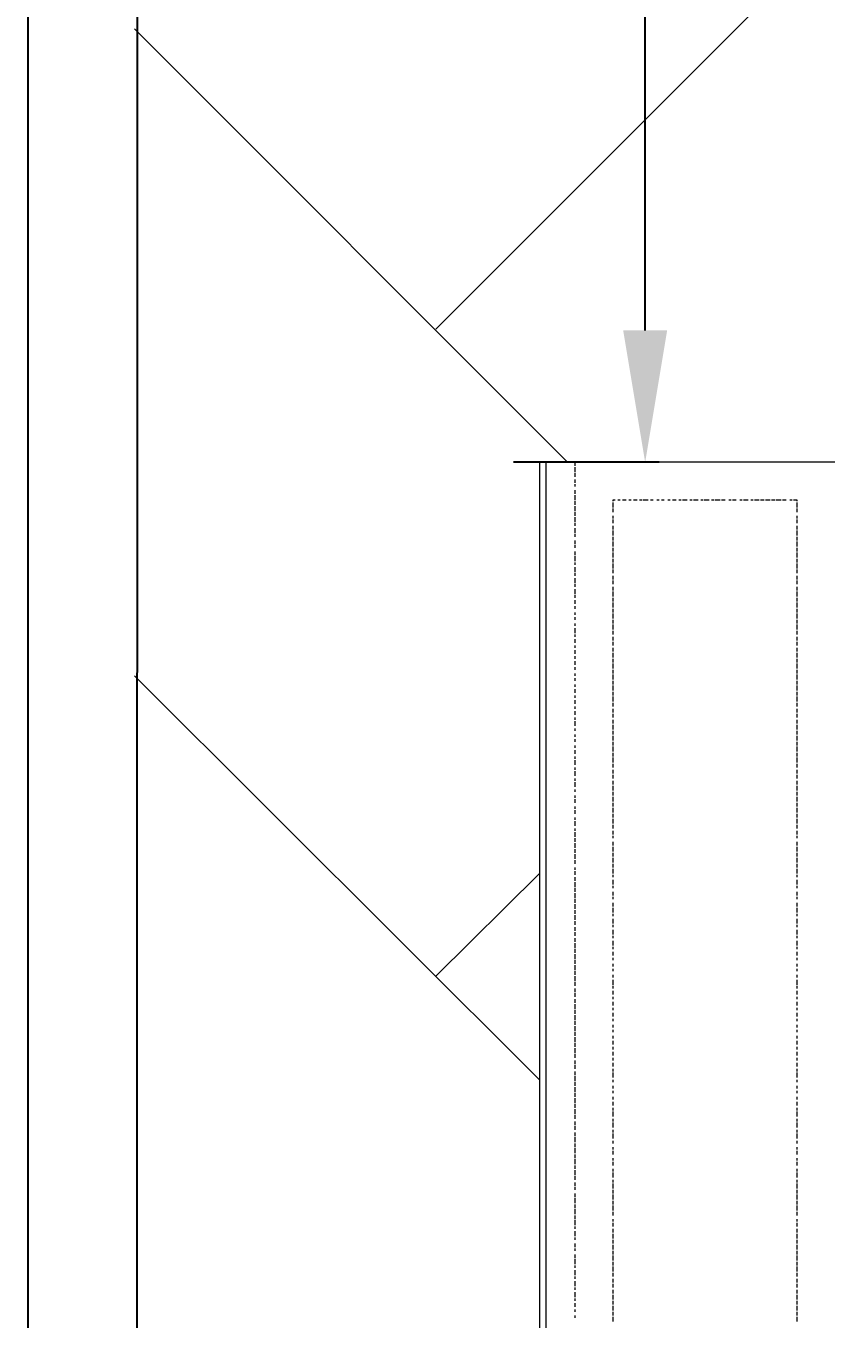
# Model space of a CAD drawing. Header units: millimetres. Extents: x 2928 to 3112, y 1220 to 1280.
# Drawn here: x 2937.078 to 2938.171, y 1255.924 to 1257.69 of the extents above; entities that cross this region are included whole.
import ezdxf

# ---------------------------------------------------------------- set-up
doc = ezdxf.new("R2010")
doc.units = ezdxf.units.MM
doc.styles.get("Standard").update_dxf_attribs({"font": 'arial.ttf'})
doc.dimstyles.get("Standard").update_dxf_attribs({"dimtxt": 0.18, "dimasz": 0.18, "dimexe": 0.18, "dimexo": 0.0625, "dimgap": 0.09, "dimtad": 0, "dimtih": 1, "dimtoh": 1, "dimdec": 4, "dimzin": 0, "dimdsep": 46, "dimtxsty": 'Standard', "dimcen": 0.09, "dimadec": 0, "dimazin": 0, "dimtfac": 1, "dimtdec": 4, "dimtofl": 0, "dimtmove": 0, "dimatfit": 3, "dimfxl": 0, "dimtolj": 1, "dimtzin": 0, "dimarcsym": 0})

# ---------------------------------------------------------------- blocks, each defined once
blk = doc.blocks.new('_CLOSEDFILLED')
at = {"color": 0, "lineweight": -2, "true_color": 0x000000}
blk.add_line((-1, 0), (-2, 0), dxfattribs=at)
blk.add_solid([(-1, 0.1667), (0, 0), (-1, 0.1667), (-1, -0.1667)], dxfattribs=at)
blk = doc.blocks.new('*D10')
at = {"color": 0, "lineweight": -2, "transparency": 16777216}
for p, q in [((2937.9429, 1259.6139), (2937.7438, 1259.6139)), ((2937.9238, 1259.4339), (2937.9238, 1258.5358)), ((2937.9238, 1257.2738), (2937.9238, 1258.1719)), ((2937.9429, 1257.0938), (2937.7438, 1257.0938))]:
    blk.add_line(p, q, dxfattribs=at)
at = {"layer": 'Defpoints', "color": 0, "transparency": 16777216}
for p in [(2937.9238, 1259.6139), (2938.0054, 1259.6139), (2938.0054, 1257.0938)]:
    blk.add_point(p, dxfattribs=at)
at = {"color": 0, "lineweight": -2, "transparency": 16777216, "xscale": 0.18, "yscale": 0.18, "zscale": 0.18}
for p, rotation in [((2937.9238, 1259.6139), 90), ((2937.9238, 1257.0938), 270)]:
    blk.add_blockref('_CLOSEDFILLED', p, dxfattribs=dict(at, rotation=rotation))
at = {"color": 0, "transparency": 16777216, "insert": (2937.9238, 1258.3539), "char_height": 0.18, "attachment_point": 5}
blk.add_mtext('3.50', dxfattribs=at)

msp = doc.modelspace()

# ---------------------------------------------------------------- linework, layer by layer
at = {"color": 7, "linetype": 'Continuous', "lineweight": -2, "true_color": 0x000007}
for points in [[(2937.08126, 1265.3073), (2937.07792, 1267.474), (2938.98795, 1267.474), (2985.45528, 1267.474), (2985.45528, 1236.87356), (2938.98795, 1236.87356), (2937.08126, 1236.87356), (2937.08126, 1238.60692)], [(2937.23126, 1265.3073), (2937.23126, 1267.32399), (2938.98795, 1267.32399), (2985.30528, 1267.32399), (2985.30528, 1237.02356), (2938.98795, 1237.02356), (2937.22793, 1237.02356), (2937.22793, 1238.60692)]]:
    msp.add_lwpolyline(points, close=True, dxfattribs=at)
at = {"color": 9, "linetype": 'Continuous', "lineweight": 13, "true_color": 0xbababa}
for points in [[(2937.63793, 1257.27552), (2938.96295, 1258.60054), (2938.96295, 1258.60054)], [(2937.81793, 1257.09385), (2937.22626, 1257.68552), (2937.22626, 1257.68552)], [(2937.7796, 1256.2505), (2937.22626, 1256.80218), (2937.22626, 1256.80218)], [(2937.63793, 1256.39217), (2937.7796, 1256.53217), (2937.7796, 1256.53217)]]:
    msp.add_lwpolyline(points, dxfattribs=at)
at = {"color": 7, "linetype": 'Continuous', "lineweight": 20, "true_color": 0x000007}
msp.add_lwpolyline([(2937.7796, 1257.09385), (2937.7796, 1255.07715), (2938.23127, 1255.07715), (2938.23127, 1257.09385)], close=True, dxfattribs=at)
at = {"color": 253, "linetype": 'Continuous', "lineweight": 5, "true_color": 0x9a9a9a}
msp.add_lwpolyline([(2937.78793, 1257.09385), (2937.78793, 1255.07715), (2937.78793, 1255.07715)], dxfattribs=at)
at = {"color": 252, "linetype": 'Continuous', "lineweight": 13, "true_color": 0x989898}
for points in [[(2937.82793, 1257.09385), (2937.82793, 1257.08885), (2937.82793, 1257.08885)], [(2937.82793, 1257.08718), (2937.82793, 1257.08051), (2937.82793, 1257.08051)], [(2937.82793, 1257.07885), (2937.82793, 1257.07385), (2937.82793, 1257.07385)], [(2937.82793, 1257.07051), (2937.82793, 1257.06551), (2937.82793, 1257.06551)], [(2937.82793, 1257.06385), (2937.82793, 1257.06051), (2937.82793, 1257.06051)], [(2937.82793, 1257.05551), (2937.82793, 1257.05051), (2937.82793, 1257.05051)], [(2937.82793, 1257.04885), (2937.82793, 1257.04218), (2937.82793, 1257.04218)], [(2937.82793, 1257.04051), (2937.82793, 1257.03551), (2937.82793, 1257.03551)], [(2937.82793, 1257.03385), (2937.82793, 1257.02718), (2937.82793, 1257.02718)], [(2937.88293, 1257.04218), (2937.8796, 1257.04218), (2937.8796, 1257.04051)], [(2937.8796, 1257.03885), (2937.8796, 1257.03218), (2937.8796, 1257.03218)], [(2937.8796, 1257.03051), (2937.8796, 1257.02551), (2937.8796, 1257.02551)], [(2937.8896, 1257.04218), (2937.88627, 1257.04218), (2937.88627, 1257.04218)], [(2937.89794, 1257.04218), (2937.89294, 1257.04218), (2937.89294, 1257.04218)], [(2937.9046, 1257.04218), (2937.90127, 1257.04218), (2937.90127, 1257.04218)], [(2937.91294, 1257.04218), (2937.90794, 1257.04218), (2937.90794, 1257.04218)], [(2937.9196, 1257.04218), (2937.91627, 1257.04218), (2937.91627, 1257.04218)], [(2937.92794, 1257.04218), (2937.92127, 1257.04218), (2937.92127, 1257.04218)], [(2937.9346, 1257.04218), (2937.93127, 1257.04218), (2937.93127, 1257.04218)], [(2937.94294, 1257.04218), (2937.9396, 1257.04218), (2937.9396, 1257.04218)], [(2937.9496, 1257.04218), (2937.94627, 1257.04218), (2937.94627, 1257.04218)], [(2937.95794, 1257.04218), (2937.9546, 1257.04218), (2937.9546, 1257.04218)], [(2937.96627, 1257.04218), (2937.96127, 1257.04218), (2937.96127, 1257.04218)], [(2937.97294, 1257.04218), (2937.9696, 1257.04218), (2937.9696, 1257.04218)], [(2937.98127, 1257.04218), (2937.9746, 1257.04218), (2937.9746, 1257.04218)], [(2937.98794, 1257.04218), (2937.9846, 1257.04218), (2937.9846, 1257.04218)], [(2937.99627, 1257.04218), (2937.9896, 1257.04218), (2937.9896, 1257.04218)], [(2938.00294, 1257.04218), (2937.9996, 1257.04218), (2937.9996, 1257.04218)], [(2938.01127, 1257.04218), (2938.0046, 1257.04218), (2938.0046, 1257.04218)], [(2938.01794, 1257.04218), (2938.0146, 1257.04218), (2938.0146, 1257.04218)], [(2938.02627, 1257.04218), (2938.0196, 1257.04218), (2938.0196, 1257.04218)], [(2938.03294, 1257.04218), (2938.02794, 1257.04218), (2938.02794, 1257.04218)], [(2938.04127, 1257.04218), (2938.03794, 1257.04218), (2938.03794, 1257.04218)], [(2938.04794, 1257.04218), (2938.04294, 1257.04218), (2938.04294, 1257.04218)], [(2938.05627, 1257.04218), (2938.05294, 1257.04218), (2938.05294, 1257.04218)], [(2938.0646, 1257.04218), (2938.05794, 1257.04218), (2938.05794, 1257.04218)], [(2938.07127, 1257.04218), (2938.06794, 1257.04218), (2938.06794, 1257.04218)], [(2938.0796, 1257.04218), (2938.07294, 1257.04218), (2938.07294, 1257.04218)], [(2938.08627, 1257.04218), (2938.08127, 1257.04218), (2938.08127, 1257.04218)], [(2938.0946, 1257.04218), (2938.08794, 1257.04218), (2938.08794, 1257.04218)], [(2938.10127, 1257.04218), (2938.09627, 1257.04218), (2938.09627, 1257.04218)], [(2938.1096, 1257.04218), (2938.10294, 1257.04218), (2938.10294, 1257.04218)], [(2938.11627, 1257.04218), (2938.11127, 1257.04218), (2938.11127, 1257.04218)], [(2938.1246, 1257.04218), (2938.12127, 1257.04218), (2938.12127, 1257.04218)], [(2938.13127, 1257.04051), (2938.13127, 1257.04218), (2938.12627, 1257.04218)], [(2938.13127, 1257.03218), (2938.13127, 1257.03885), (2938.13127, 1257.03885)], [(2938.13127, 1257.02551), (2938.13127, 1257.03051), (2938.13127, 1257.03051)], [(2937.82793, 1257.02551), (2937.82793, 1257.02051), (2937.82793, 1257.02051)], [(2937.82793, 1257.01885), (2937.82793, 1257.01218), (2937.82793, 1257.01218)], [(2937.82793, 1257.01051), (2937.82793, 1257.00718), (2937.82793, 1257.00718)], [(2937.8796, 1257.02051), (2937.8796, 1257.01718), (2937.8796, 1257.01718)], [(2937.8796, 1257.01551), (2937.8796, 1257.01051), (2937.8796, 1257.01051)], [(2938.13127, 1257.01718), (2938.13127, 1257.02051), (2938.13127, 1257.02051)], [(2938.13127, 1257.01051), (2938.13127, 1257.01551), (2938.13127, 1257.01551)], [(2937.82793, 1257.00385), (2937.82793, 1256.99718), (2937.82793, 1256.99718)], [(2937.82793, 1256.99551), (2937.82793, 1256.99218), (2937.82793, 1256.99218)], [(2937.8796, 1257.00718), (2937.8796, 1257.00218), (2937.8796, 1257.00218)], [(2937.8796, 1257.00051), (2937.8796, 1256.99385), (2937.8796, 1256.99385)], [(2937.8796, 1256.99218), (2937.8796, 1256.98718), (2937.8796, 1256.98718)], [(2938.13127, 1257.00218), (2938.13127, 1257.00718), (2938.13127, 1257.00718)], [(2938.13127, 1256.99385), (2938.13127, 1257.00051), (2938.13127, 1257.00051)], [(2938.13127, 1256.98718), (2938.13127, 1256.99218), (2938.13127, 1256.99218)], [(2937.82793, 1256.98718), (2937.82793, 1256.98218), (2937.82793, 1256.98218)], [(2937.82793, 1256.98051), (2937.82793, 1256.97718), (2937.82793, 1256.97718)], [(2937.8796, 1256.98551), (2937.8796, 1256.97885), (2937.8796, 1256.97885)], [(2937.8796, 1256.97718), (2937.8796, 1256.97218), (2937.8796, 1256.97218)], [(2938.13127, 1256.97885), (2938.13127, 1256.98551), (2938.13127, 1256.98551)], [(2938.13127, 1256.97218), (2938.13127, 1256.97718), (2938.13127, 1256.97718)], [(2937.82793, 1256.97218), (2937.82793, 1256.96718), (2937.82793, 1256.96718)], [(2937.82793, 1256.96551), (2937.82793, 1256.95885), (2937.82793, 1256.95885)], [(2937.82793, 1256.95718), (2937.82793, 1256.95385), (2937.82793, 1256.95385)], [(2937.8796, 1256.97051), (2937.8796, 1256.96385), (2937.8796, 1256.96385)], [(2937.8796, 1256.96218), (2937.8796, 1256.95718), (2937.8796, 1256.95718)], [(2938.13127, 1256.96385), (2938.13127, 1256.97051), (2938.13127, 1256.97051)], [(2938.13127, 1256.95718), (2938.13127, 1256.96218), (2938.13127, 1256.96218)], [(2937.82793, 1256.95051), (2937.82793, 1256.94385), (2937.82793, 1256.94385)], [(2937.82793, 1256.94218), (2937.82793, 1256.93885), (2937.82793, 1256.93885)], [(2937.8796, 1256.95551), (2937.8796, 1256.94885), (2937.8796, 1256.94885)], [(2937.8796, 1256.94718), (2937.8796, 1256.94218), (2937.8796, 1256.94218)], [(2937.8796, 1256.93885), (2937.8796, 1256.93385), (2937.8796, 1256.93385)], [(2938.13127, 1256.94885), (2938.13127, 1256.95551), (2938.13127, 1256.95551)], [(2938.13127, 1256.94218), (2938.13127, 1256.94718), (2938.13127, 1256.94718)], [(2938.13127, 1256.93385), (2938.13127, 1256.93885), (2938.13127, 1256.93885)], [(2937.82793, 1256.93551), (2937.82793, 1256.92884), (2937.82793, 1256.92884)], [(2937.82793, 1256.92718), (2937.82793, 1256.92384), (2937.82793, 1256.92384)], [(2937.82793, 1256.92051), (2937.82793, 1256.91384), (2937.82793, 1256.91384)], [(2937.8796, 1256.93218), (2937.8796, 1256.92718), (2937.8796, 1256.92718)], [(2937.8796, 1256.92384), (2937.8796, 1256.91884), (2937.8796, 1256.91884)], [(2938.13127, 1256.92718), (2938.13127, 1256.93218), (2938.13127, 1256.93218)], [(2938.13127, 1256.91884), (2938.13127, 1256.92384), (2938.13127, 1256.92384)], [(2937.82793, 1256.91218), (2937.82793, 1256.90884), (2937.82793, 1256.90884)], [(2937.82793, 1256.90551), (2937.82793, 1256.90051), (2937.82793, 1256.90051)], [(2937.8796, 1256.91718), (2937.8796, 1256.91051), (2937.8796, 1256.91051)], [(2937.8796, 1256.90884), (2937.8796, 1256.90384), (2937.8796, 1256.90384)], [(2938.13127, 1256.91051), (2938.13127, 1256.91718), (2938.13127, 1256.91718)], [(2938.13127, 1256.90384), (2938.13127, 1256.90884), (2938.13127, 1256.90884)], [(2937.82793, 1256.89718), (2937.82793, 1256.89384), (2937.82793, 1256.89384)], [(2937.82793, 1256.88884), (2937.82793, 1256.88551), (2937.82793, 1256.88551)], [(2937.8796, 1256.90218), (2937.8796, 1256.89551), (2937.8796, 1256.89551)], [(2937.8796, 1256.89384), (2937.8796, 1256.88884), (2937.8796, 1256.88884)], [(2937.8796, 1256.88718), (2937.8796, 1256.88051), (2937.8796, 1256.88051)], [(2938.13127, 1256.89551), (2938.13127, 1256.90218), (2938.13127, 1256.90218)], [(2938.13127, 1256.88884), (2938.13127, 1256.89384), (2938.13127, 1256.89384)], [(2938.13127, 1256.88051), (2938.13127, 1256.88718), (2938.13127, 1256.88718)], [(2937.82793, 1256.88218), (2937.82793, 1256.87884), (2937.82793, 1256.87884)], [(2937.82793, 1256.87384), (2937.82793, 1256.87051), (2937.82793, 1256.87051)], [(2937.8796, 1256.87884), (2937.8796, 1256.87384), (2937.8796, 1256.87384)], [(2937.8796, 1256.87218), (2937.8796, 1256.86551), (2937.8796, 1256.86551)], [(2938.13127, 1256.87384), (2938.13127, 1256.87884), (2938.13127, 1256.87884)], [(2938.13127, 1256.86551), (2938.13127, 1256.87218), (2938.13127, 1256.87218)], [(2937.82793, 1256.86718), (2937.82793, 1256.86051), (2937.82793, 1256.86051)], [(2937.82793, 1256.85884), (2937.82793, 1256.85551), (2937.82793, 1256.85551)], [(2937.82793, 1256.85218), (2937.82793, 1256.84718), (2937.82793, 1256.84718)], [(2937.8796, 1256.86384), (2937.8796, 1256.85884), (2937.8796, 1256.85884)], [(2937.8796, 1256.85551), (2937.8796, 1256.85051), (2937.8796, 1256.85051)], [(2938.13127, 1256.85884), (2938.13127, 1256.86384), (2938.13127, 1256.86384)], [(2938.13127, 1256.85051), (2938.13127, 1256.85551), (2938.13127, 1256.85551)], [(2937.82793, 1256.84384), (2937.82793, 1256.84051), (2937.82793, 1256.84051)], [(2937.82793, 1256.83718), (2937.82793, 1256.83218), (2937.82793, 1256.83218)], [(2937.8796, 1256.84884), (2937.8796, 1256.84384), (2937.8796, 1256.84384)], [(2937.8796, 1256.84051), (2937.8796, 1256.83551), (2937.8796, 1256.83551)], [(2937.8796, 1256.83384), (2937.8796, 1256.82718), (2937.8796, 1256.82718)], [(2938.13127, 1256.84384), (2938.13127, 1256.84884), (2938.13127, 1256.84884)], [(2938.13127, 1256.83551), (2938.13127, 1256.84051), (2938.13127, 1256.84051)], [(2938.13127, 1256.82718), (2938.13127, 1256.83384), (2938.13127, 1256.83384)], [(2937.82793, 1256.82884), (2937.82793, 1256.82551), (2937.82793, 1256.82551)], [(2937.82793, 1256.82218), (2937.82793, 1256.81718), (2937.82793, 1256.81718)], [(2937.8796, 1256.82551), (2937.8796, 1256.82051), (2937.8796, 1256.82051)], [(2937.8796, 1256.81884), (2937.8796, 1256.81218), (2937.8796, 1256.81218)], [(2938.13127, 1256.82051), (2938.13127, 1256.82551), (2938.13127, 1256.82551)], [(2938.13127, 1256.81218), (2938.13127, 1256.81884), (2938.13127, 1256.81884)], [(2937.82793, 1256.81384), (2937.82793, 1256.81051), (2937.82793, 1256.81051)], [(2937.82793, 1256.80551), (2937.82793, 1256.80218), (2937.82793, 1256.80218)], [(2937.82793, 1256.79884), (2937.82793, 1256.79551), (2937.82793, 1256.79551)], [(2937.8796, 1256.81051), (2937.8796, 1256.80551), (2937.8796, 1256.80551)], [(2937.8796, 1256.80384), (2937.8796, 1256.79718), (2937.8796, 1256.79718)], [(2938.13127, 1256.80551), (2938.13127, 1256.81051), (2938.13127, 1256.81051)], [(2938.13127, 1256.79718), (2938.13127, 1256.80384), (2938.13127, 1256.80384)], [(2937.82793, 1256.79051), (2937.82793, 1256.78718), (2937.82793, 1256.78718)], [(2937.82793, 1256.78384), (2937.82793, 1256.77884), (2937.82793, 1256.77884)], [(2937.8796, 1256.79551), (2937.8796, 1256.79051), (2937.8796, 1256.79051)], [(2937.8796, 1256.78884), (2937.8796, 1256.78218), (2937.8796, 1256.78218)], [(2937.8796, 1256.78051), (2937.8796, 1256.77551), (2937.8796, 1256.77551)], [(2938.13127, 1256.79051), (2938.13127, 1256.79551), (2938.13127, 1256.79551)], [(2938.13127, 1256.78218), (2938.13127, 1256.78884), (2938.13127, 1256.78884)], [(2938.13127, 1256.77551), (2938.13127, 1256.78051), (2938.13127, 1256.78051)], [(2937.82793, 1256.77551), (2937.82793, 1256.77218), (2937.82793, 1256.77218)], [(2937.82793, 1256.76884), (2937.82793, 1256.76384), (2937.82793, 1256.76384)], [(2937.8796, 1256.77384), (2937.8796, 1256.76718), (2937.8796, 1256.76718)], [(2937.8796, 1256.76551), (2937.8796, 1256.76051), (2937.8796, 1256.76051)], [(2938.13127, 1256.76718), (2938.13127, 1256.77384), (2938.13127, 1256.77384)], [(2938.13127, 1256.76051), (2938.13127, 1256.76551), (2938.13127, 1256.76551)], [(2937.82793, 1256.76051), (2937.82793, 1256.75718), (2937.82793, 1256.75718)], [(2937.82793, 1256.75384), (2937.82793, 1256.74884), (2937.82793, 1256.74884)], [(2937.82793, 1256.74551), (2937.82793, 1256.74218), (2937.82793, 1256.74218)], [(2937.8796, 1256.75718), (2937.8796, 1256.75218), (2937.8796, 1256.75218)], [(2937.8796, 1256.75051), (2937.8796, 1256.74551), (2937.8796, 1256.74551)], [(2938.13127, 1256.75218), (2938.13127, 1256.75718), (2938.13127, 1256.75718)], [(2938.13127, 1256.74551), (2938.13127, 1256.75051), (2938.13127, 1256.75051)], [(2937.82793, 1256.74051), (2937.82793, 1256.73384), (2937.82793, 1256.73384)], [(2937.82793, 1256.73051), (2937.82793, 1256.72718), (2937.82793, 1256.72718)], [(2937.8796, 1256.74218), (2937.8796, 1256.73718), (2937.8796, 1256.73718)], [(2937.8796, 1256.73551), (2937.8796, 1256.72884), (2937.8796, 1256.72884)], [(2937.8796, 1256.72718), (2937.8796, 1256.72218), (2937.8796, 1256.72218)], [(2938.13127, 1256.73718), (2938.13127, 1256.74218), (2938.13127, 1256.74218)], [(2938.13127, 1256.72884), (2938.13127, 1256.73551), (2938.13127, 1256.73551)], [(2938.13127, 1256.72218), (2938.13127, 1256.72718), (2938.13127, 1256.72718)], [(2937.82793, 1256.72218), (2937.82793, 1256.71884), (2937.82793, 1256.71884)], [(2937.82793, 1256.71551), (2937.82793, 1256.71218), (2937.82793, 1256.71218)], [(2937.8796, 1256.72051), (2937.8796, 1256.71384), (2937.8796, 1256.71384)], [(2937.8796, 1256.71218), (2937.8796, 1256.70718), (2937.8796, 1256.70718)], [(2938.13127, 1256.71384), (2938.13127, 1256.72051), (2938.13127, 1256.72051)], [(2938.13127, 1256.70718), (2938.13127, 1256.71218), (2938.13127, 1256.71218)], [(2937.82793, 1256.70718), (2937.82793, 1256.70384), (2937.82793, 1256.70384)], [(2937.82793, 1256.70051), (2937.82793, 1256.69551), (2937.82793, 1256.69551)], [(2937.82793, 1256.69217), (2937.82793, 1256.68884), (2937.82793, 1256.68884)], [(2937.8796, 1256.70551), (2937.8796, 1256.69884), (2937.8796, 1256.69884)], [(2937.8796, 1256.69718), (2937.8796, 1256.69217), (2937.8796, 1256.69217)], [(2938.13127, 1256.69884), (2938.13127, 1256.70551), (2938.13127, 1256.70551)], [(2938.13127, 1256.69217), (2938.13127, 1256.69718), (2938.13127, 1256.69718)], [(2937.82793, 1256.68717), (2937.82793, 1256.68051), (2937.82793, 1256.68051)], [(2937.82793, 1256.67717), (2937.82793, 1256.67384), (2937.82793, 1256.67384)], [(2937.8796, 1256.69051), (2937.8796, 1256.68384), (2937.8796, 1256.68384)], [(2937.8796, 1256.68217), (2937.8796, 1256.67717), (2937.8796, 1256.67717)], [(2937.8796, 1256.67384), (2937.8796, 1256.66884), (2937.8796, 1256.66884)], [(2938.13127, 1256.68384), (2938.13127, 1256.69051), (2938.13127, 1256.69051)], [(2938.13127, 1256.67717), (2938.13127, 1256.68217), (2938.13127, 1256.68217)], [(2938.13127, 1256.66884), (2938.13127, 1256.67384), (2938.13127, 1256.67384)], [(2937.82793, 1256.67217), (2937.82793, 1256.66551), (2937.82793, 1256.66551)], [(2937.82793, 1256.66217), (2937.82793, 1256.65884), (2937.82793, 1256.65884)], [(2937.82793, 1256.65717), (2937.82793, 1256.65051), (2937.82793, 1256.65051)], [(2937.8796, 1256.66717), (2937.8796, 1256.66217), (2937.8796, 1256.66217)], [(2937.8796, 1256.65884), (2937.8796, 1256.65384), (2937.8796, 1256.65384)], [(2938.13127, 1256.66217), (2938.13127, 1256.66717), (2938.13127, 1256.66717)], [(2938.13127, 1256.65384), (2938.13127, 1256.65884), (2938.13127, 1256.65884)], [(2937.82793, 1256.64717), (2937.82793, 1256.64384), (2937.82793, 1256.64384)], [(2937.82793, 1256.63884), (2937.82793, 1256.63551), (2937.82793, 1256.63551)], [(2937.8796, 1256.65217), (2937.8796, 1256.64551), (2937.8796, 1256.64551)], [(2937.8796, 1256.64384), (2937.8796, 1256.63884), (2937.8796, 1256.63884)], [(2938.13127, 1256.64551), (2938.13127, 1256.65217), (2938.13127, 1256.65217)], [(2938.13127, 1256.63884), (2938.13127, 1256.64384), (2938.13127, 1256.64384)], [(2937.82793, 1256.63384), (2937.82793, 1256.62884), (2937.82793, 1256.62884)], [(2937.82793, 1256.62384), (2937.82793, 1256.62051), (2937.82793, 1256.62051)], [(2937.8796, 1256.63717), (2937.8796, 1256.63051), (2937.8796, 1256.63051)], [(2937.8796, 1256.62884), (2937.8796, 1256.62384), (2937.8796, 1256.62384)], [(2937.8796, 1256.62217), (2937.8796, 1256.61551), (2937.8796, 1256.61551)], [(2938.13127, 1256.63051), (2938.13127, 1256.63717), (2938.13127, 1256.63717)], [(2938.13127, 1256.62384), (2938.13127, 1256.62884), (2938.13127, 1256.62884)], [(2938.13127, 1256.61551), (2938.13127, 1256.62217), (2938.13127, 1256.62217)], [(2937.82793, 1256.61884), (2937.82793, 1256.61384), (2937.82793, 1256.61384)], [(2937.82793, 1256.60884), (2937.82793, 1256.60551), (2937.82793, 1256.60551)], [(2937.82793, 1256.60384), (2937.82793, 1256.59717), (2937.82793, 1256.59717)], [(2937.8796, 1256.61384), (2937.8796, 1256.60884), (2937.8796, 1256.60884)], [(2937.8796, 1256.60717), (2937.8796, 1256.60051), (2937.8796, 1256.60051)], [(2938.13127, 1256.60884), (2938.13127, 1256.61384), (2938.13127, 1256.61384)], [(2938.13127, 1256.60051), (2938.13127, 1256.60717), (2938.13127, 1256.60717)], [(2937.82793, 1256.59384), (2937.82793, 1256.59051), (2937.82793, 1256.59051)], [(2937.82793, 1256.58884), (2937.82793, 1256.58217), (2937.82793, 1256.58217)], [(2937.8796, 1256.59884), (2937.8796, 1256.59384), (2937.8796, 1256.59384)], [(2937.8796, 1256.59051), (2937.8796, 1256.58551), (2937.8796, 1256.58551)], [(2938.13127, 1256.59384), (2938.13127, 1256.59884), (2938.13127, 1256.59884)], [(2938.13127, 1256.58551), (2938.13127, 1256.59051), (2938.13127, 1256.59051)], [(2937.82793, 1256.58051), (2937.82793, 1256.57551), (2937.82793, 1256.57551)], [(2937.82793, 1256.57384), (2937.82793, 1256.56717), (2937.82793, 1256.56717)], [(2937.8796, 1256.58384), (2937.8796, 1256.58051), (2937.8796, 1256.58051)], [(2937.8796, 1256.57551), (2937.8796, 1256.57051), (2937.8796, 1256.57051)], [(2937.8796, 1256.56884), (2937.8796, 1256.56217), (2937.8796, 1256.56217)], [(2938.13127, 1256.58051), (2938.13127, 1256.58384), (2938.13127, 1256.58384)], [(2938.13127, 1256.57051), (2938.13127, 1256.57551), (2938.13127, 1256.57551)], [(2938.13127, 1256.56217), (2938.13127, 1256.56884), (2938.13127, 1256.56884)], [(2937.82793, 1256.56551), (2937.82793, 1256.56051), (2937.82793, 1256.56051)], [(2937.82793, 1256.55884), (2937.82793, 1256.55217), (2937.82793, 1256.55217)], [(2937.82793, 1256.55051), (2937.82793, 1256.54551), (2937.82793, 1256.54551)], [(2937.8796, 1256.56051), (2937.8796, 1256.55551), (2937.8796, 1256.55551)], [(2937.8796, 1256.55384), (2937.8796, 1256.54717), (2937.8796, 1256.54717)], [(2938.13127, 1256.55551), (2938.13127, 1256.56051), (2938.13127, 1256.56051)], [(2938.13127, 1256.54717), (2938.13127, 1256.55384), (2938.13127, 1256.55384)], [(2937.82793, 1256.54051), (2937.82793, 1256.53717), (2937.82793, 1256.53717)], [(2937.82793, 1256.53551), (2937.82793, 1256.53051), (2937.82793, 1256.53051)], [(2937.8796, 1256.54551), (2937.8796, 1256.54051), (2937.8796, 1256.54051)], [(2937.8796, 1256.53884), (2937.8796, 1256.53217), (2937.8796, 1256.53217)], [(2938.13127, 1256.54051), (2938.13127, 1256.54551), (2938.13127, 1256.54551)], [(2938.13127, 1256.53217), (2938.13127, 1256.53884), (2938.13127, 1256.53884)], [(2937.82793, 1256.52717), (2937.82793, 1256.52217), (2937.82793, 1256.52217)], [(2937.82793, 1256.52051), (2937.82793, 1256.51384), (2937.82793, 1256.51384)], [(2937.8796, 1256.53051), (2937.8796, 1256.52717), (2937.8796, 1256.52717)], [(2937.8796, 1256.52384), (2937.8796, 1256.51717), (2937.8796, 1256.51717)], [(2937.8796, 1256.51551), (2937.8796, 1256.51217), (2937.8796, 1256.51217)], [(2938.13127, 1256.52717), (2938.13127, 1256.53051), (2938.13127, 1256.53051)], [(2938.13127, 1256.51717), (2938.13127, 1256.52384), (2938.13127, 1256.52384)], [(2938.13127, 1256.51217), (2938.13127, 1256.51551), (2938.13127, 1256.51551)], [(2937.82793, 1256.51217), (2937.82793, 1256.50717), (2937.82793, 1256.50717)], [(2937.82793, 1256.50551), (2937.82793, 1256.49884), (2937.82793, 1256.49884)], [(2937.82793, 1256.49717), (2937.82793, 1256.49217), (2937.82793, 1256.49217)], [(2937.8796, 1256.50717), (2937.8796, 1256.50217), (2937.8796, 1256.50217)], [(2937.8796, 1256.50051), (2937.8796, 1256.49717), (2937.8796, 1256.49717)], [(2938.13127, 1256.50217), (2938.13127, 1256.50717), (2938.13127, 1256.50717)], [(2938.13127, 1256.49717), (2938.13127, 1256.50051), (2938.13127, 1256.50051)], [(2937.82793, 1256.49051), (2937.82793, 1256.48384), (2937.82793, 1256.48384)], [(2937.82793, 1256.48217), (2937.82793, 1256.47717), (2937.82793, 1256.47717)], [(2937.8796, 1256.49217), (2937.8796, 1256.48717), (2937.8796, 1256.48717)], [(2937.8796, 1256.48551), (2937.8796, 1256.47884), (2937.8796, 1256.47884)], [(2938.13127, 1256.48717), (2938.13127, 1256.49217), (2938.13127, 1256.49217)], [(2938.13127, 1256.47884), (2938.13127, 1256.48551), (2938.13127, 1256.48551)], [(2937.82793, 1256.47551), (2937.82793, 1256.46884), (2937.82793, 1256.46884)], [(2937.82793, 1256.46717), (2937.82793, 1256.46217), (2937.82793, 1256.46217)], [(2937.8796, 1256.47717), (2937.8796, 1256.47384), (2937.8796, 1256.47384)], [(2937.8796, 1256.47051), (2937.8796, 1256.46384), (2937.8796, 1256.46384)], [(2937.8796, 1256.46217), (2937.8796, 1256.45884), (2937.8796, 1256.45884)], [(2938.13127, 1256.47384), (2938.13127, 1256.47717), (2938.13127, 1256.47717)], [(2938.13127, 1256.46384), (2938.13127, 1256.47051), (2938.13127, 1256.47051)], [(2938.13127, 1256.45884), (2938.13127, 1256.46217), (2938.13127, 1256.46217)], [(2937.82793, 1256.45884), (2937.82793, 1256.45384), (2937.82793, 1256.45384)], [(2937.82793, 1256.45217), (2937.82793, 1256.44717), (2937.82793, 1256.44717)], [(2937.82793, 1256.44384), (2937.82793, 1256.43884), (2937.82793, 1256.43884)], [(2937.8796, 1256.4555), (2937.8796, 1256.44884), (2937.8796, 1256.44884)], [(2937.8796, 1256.44717), (2937.8796, 1256.44384), (2937.8796, 1256.44384)], [(2938.13127, 1256.44884), (2938.13127, 1256.4555), (2938.13127, 1256.4555)], [(2938.13127, 1256.44384), (2938.13127, 1256.44717), (2938.13127, 1256.44717)], [(2937.82793, 1256.43717), (2937.82793, 1256.4305), (2937.82793, 1256.4305)], [(2937.82793, 1256.42884), (2937.82793, 1256.42384), (2937.82793, 1256.42384)], [(2937.8796, 1256.4405), (2937.8796, 1256.43384), (2937.8796, 1256.43384)], [(2937.8796, 1256.43217), (2937.8796, 1256.42884), (2937.8796, 1256.42884)], [(2938.13127, 1256.43384), (2938.13127, 1256.4405), (2938.13127, 1256.4405)], [(2938.13127, 1256.42884), (2938.13127, 1256.43217), (2938.13127, 1256.43217)], [(2937.82793, 1256.42217), (2937.82793, 1256.4155), (2937.82793, 1256.4155)], [(2937.82793, 1256.41384), (2937.82793, 1256.40884), (2937.82793, 1256.40884)], [(2937.8796, 1256.4255), (2937.8796, 1256.4205), (2937.8796, 1256.4205)], [(2937.8796, 1256.41717), (2937.8796, 1256.41384), (2937.8796, 1256.41384)], [(2937.8796, 1256.40884), (2937.8796, 1256.4055), (2937.8796, 1256.4055)], [(2938.13127, 1256.4205), (2938.13127, 1256.4255), (2938.13127, 1256.4255)], [(2938.13127, 1256.41384), (2938.13127, 1256.41717), (2938.13127, 1256.41717)], [(2938.13127, 1256.4055), (2938.13127, 1256.40884), (2938.13127, 1256.40884)], [(2937.82793, 1256.40717), (2937.82793, 1256.4005), (2937.82793, 1256.4005)], [(2937.82793, 1256.39884), (2937.82793, 1256.39384), (2937.82793, 1256.39384)], [(2937.82793, 1256.39217), (2937.82793, 1256.3855), (2937.82793, 1256.3855)], [(2937.8796, 1256.40217), (2937.8796, 1256.39884), (2937.8796, 1256.39884)], [(2937.8796, 1256.39384), (2937.8796, 1256.3905), (2937.8796, 1256.3905)], [(2938.13127, 1256.39884), (2938.13127, 1256.40217), (2938.13127, 1256.40217)], [(2938.13127, 1256.3905), (2938.13127, 1256.39384), (2938.13127, 1256.39384)], [(2937.82793, 1256.38384), (2937.82793, 1256.37884), (2937.82793, 1256.37884)], [(2937.82793, 1256.3755), (2937.82793, 1256.3705), (2937.82793, 1256.3705)], [(2937.8796, 1256.38717), (2937.8796, 1256.3805), (2937.8796, 1256.3805)], [(2937.8796, 1256.37884), (2937.8796, 1256.3755), (2937.8796, 1256.3755)], [(2938.13127, 1256.3805), (2938.13127, 1256.38717), (2938.13127, 1256.38717)], [(2938.13127, 1256.3755), (2938.13127, 1256.37884), (2938.13127, 1256.37884)], [(2937.82793, 1256.36884), (2937.82793, 1256.36384), (2937.82793, 1256.36384)], [(2937.82793, 1256.3605), (2937.82793, 1256.3555), (2937.82793, 1256.3555)], [(2937.8796, 1256.37217), (2937.8796, 1256.36717), (2937.8796, 1256.36717)], [(2937.8796, 1256.36384), (2937.8796, 1256.3605), (2937.8796, 1256.3605)], [(2937.8796, 1256.35717), (2937.8796, 1256.35217), (2937.8796, 1256.35217)], [(2938.13127, 1256.36717), (2938.13127, 1256.37217), (2938.13127, 1256.37217)], [(2938.13127, 1256.3605), (2938.13127, 1256.36384), (2938.13127, 1256.36384)], [(2938.13127, 1256.35217), (2938.13127, 1256.35717), (2938.13127, 1256.35717)], [(2937.82793, 1256.35384), (2937.82793, 1256.34717), (2937.82793, 1256.34717)], [(2937.82793, 1256.3455), (2937.82793, 1256.3405), (2937.82793, 1256.3405)], [(2937.82793, 1256.33884), (2937.82793, 1256.33217), (2937.82793, 1256.33217)], [(2937.8796, 1256.34884), (2937.8796, 1256.3455), (2937.8796, 1256.3455)], [(2937.8796, 1256.34217), (2937.8796, 1256.33717), (2937.8796, 1256.33717)], [(2938.13127, 1256.3455), (2938.13127, 1256.34884), (2938.13127, 1256.34884)], [(2938.13127, 1256.33717), (2938.13127, 1256.34217), (2938.13127, 1256.34217)], [(2937.82793, 1256.3305), (2937.82793, 1256.3255), (2937.82793, 1256.3255)], [(2937.82793, 1256.32384), (2937.82793, 1256.31717), (2937.82793, 1256.31717)], [(2937.8796, 1256.33384), (2937.8796, 1256.3305), (2937.8796, 1256.3305)], [(2937.8796, 1256.3255), (2937.8796, 1256.32217), (2937.8796, 1256.32217)], [(2938.13127, 1256.3305), (2938.13127, 1256.33384), (2938.13127, 1256.33384)], [(2938.13127, 1256.32217), (2938.13127, 1256.3255), (2938.13127, 1256.3255)], [(2937.82793, 1256.3155), (2937.82793, 1256.3105), (2937.82793, 1256.3105)], [(2937.82793, 1256.30884), (2937.82793, 1256.30217), (2937.82793, 1256.30217)], [(2937.8796, 1256.31884), (2937.8796, 1256.3155), (2937.8796, 1256.3155)], [(2937.8796, 1256.3105), (2937.8796, 1256.30717), (2937.8796, 1256.30717)], [(2937.8796, 1256.30384), (2937.8796, 1256.29884), (2937.8796, 1256.29884)], [(2938.13127, 1256.3155), (2938.13127, 1256.31884), (2938.13127, 1256.31884)], [(2938.13127, 1256.30717), (2938.13127, 1256.3105), (2938.13127, 1256.3105)], [(2938.13127, 1256.29884), (2938.13127, 1256.30384), (2938.13127, 1256.30384)], [(2937.82793, 1256.3005), (2937.82793, 1256.2955), (2937.82793, 1256.2955)], [(2937.82793, 1256.29384), (2937.82793, 1256.28717), (2937.82793, 1256.28717)], [(2937.82793, 1256.2855), (2937.82793, 1256.2805), (2937.82793, 1256.2805)], [(2937.8796, 1256.2955), (2937.8796, 1256.29217), (2937.8796, 1256.29217)], [(2937.8796, 1256.28884), (2937.8796, 1256.28384), (2937.8796, 1256.28384)], [(2938.13127, 1256.29217), (2938.13127, 1256.2955), (2938.13127, 1256.2955)], [(2938.13127, 1256.28384), (2938.13127, 1256.28884), (2938.13127, 1256.28884)], [(2937.82793, 1256.27717), (2937.82793, 1256.27217), (2937.82793, 1256.27217)], [(2937.82793, 1256.2705), (2937.82793, 1256.2655), (2937.82793, 1256.2655)], [(2937.8796, 1256.2805), (2937.8796, 1256.27717), (2937.8796, 1256.27717)], [(2937.8796, 1256.27384), (2937.8796, 1256.26884), (2937.8796, 1256.26884)], [(2938.13127, 1256.27717), (2938.13127, 1256.2805), (2938.13127, 1256.2805)], [(2938.13127, 1256.26884), (2938.13127, 1256.27384), (2938.13127, 1256.27384)], [(2937.82793, 1256.26217), (2937.82793, 1256.25717), (2937.82793, 1256.25717)], [(2937.82793, 1256.2555), (2937.82793, 1256.24884), (2937.82793, 1256.24884)], [(2937.8796, 1256.2655), (2937.8796, 1256.26217), (2937.8796, 1256.26217)], [(2937.8796, 1256.2605), (2937.8796, 1256.25384), (2937.8796, 1256.25384)], [(2937.8796, 1256.2505), (2937.8796, 1256.24717), (2937.8796, 1256.24717)], [(2938.13127, 1256.26217), (2938.13127, 1256.2655), (2938.13127, 1256.2655)], [(2938.13127, 1256.25384), (2938.13127, 1256.2605), (2938.13127, 1256.2605)], [(2938.13127, 1256.24717), (2938.13127, 1256.2505), (2938.13127, 1256.2505)], [(2937.82793, 1256.24717), (2937.82793, 1256.24217), (2937.82793, 1256.24217)], [(2937.82793, 1256.2405), (2937.82793, 1256.23384), (2937.82793, 1256.23384)], [(2937.82793, 1256.23217), (2937.82793, 1256.22717), (2937.82793, 1256.22717)], [(2937.8796, 1256.24217), (2937.8796, 1256.23884), (2937.8796, 1256.23884)], [(2937.8796, 1256.2355), (2937.8796, 1256.23217), (2937.8796, 1256.23217)], [(2938.13127, 1256.23884), (2938.13127, 1256.24217), (2938.13127, 1256.24217)], [(2938.13127, 1256.23217), (2938.13127, 1256.2355), (2938.13127, 1256.2355)], [(2937.82793, 1256.2255), (2937.82793, 1256.21883), (2937.82793, 1256.21883)], [(2937.82793, 1256.21717), (2937.82793, 1256.21217), (2937.82793, 1256.21217)], [(2937.8796, 1256.22717), (2937.8796, 1256.22383), (2937.8796, 1256.22383)], [(2937.8796, 1256.2205), (2937.8796, 1256.2155), (2937.8796, 1256.2155)], [(2938.13127, 1256.22383), (2938.13127, 1256.22717), (2938.13127, 1256.22717)], [(2938.13127, 1256.2155), (2938.13127, 1256.2205), (2938.13127, 1256.2205)], [(2937.82793, 1256.2105), (2937.82793, 1256.20383), (2937.82793, 1256.20383)], [(2937.82793, 1256.20217), (2937.82793, 1256.19717), (2937.82793, 1256.19717)], [(2937.8796, 1256.21217), (2937.8796, 1256.20883), (2937.8796, 1256.20883)], [(2937.8796, 1256.20717), (2937.8796, 1256.2005), (2937.8796, 1256.2005)], [(2937.8796, 1256.19717), (2937.8796, 1256.19383), (2937.8796, 1256.19383)], [(2938.13127, 1256.20883), (2938.13127, 1256.21217), (2938.13127, 1256.21217)], [(2938.13127, 1256.2005), (2938.13127, 1256.20717), (2938.13127, 1256.20717)], [(2938.13127, 1256.19383), (2938.13127, 1256.19717), (2938.13127, 1256.19717)], [(2937.82793, 1256.19383), (2937.82793, 1256.18883), (2937.82793, 1256.18883)], [(2937.82793, 1256.18717), (2937.82793, 1256.18217), (2937.82793, 1256.18217)], [(2937.82793, 1256.17883), (2937.82793, 1256.17383), (2937.82793, 1256.17383)], [(2937.8796, 1256.19217), (2937.8796, 1256.1855), (2937.8796, 1256.1855)], [(2937.8796, 1256.18217), (2937.8796, 1256.17883), (2937.8796, 1256.17883)], [(2938.13127, 1256.1855), (2938.13127, 1256.19217), (2938.13127, 1256.19217)], [(2938.13127, 1256.17883), (2938.13127, 1256.18217), (2938.13127, 1256.18217)], [(2937.82793, 1256.17217), (2937.82793, 1256.1655), (2937.82793, 1256.1655)], [(2937.82793, 1256.16383), (2937.82793, 1256.15883), (2937.82793, 1256.15883)], [(2937.8796, 1256.17717), (2937.8796, 1256.1705), (2937.8796, 1256.1705)], [(2937.8796, 1256.16717), (2937.8796, 1256.16383), (2937.8796, 1256.16383)], [(2938.13127, 1256.1705), (2938.13127, 1256.17717), (2938.13127, 1256.17717)], [(2938.13127, 1256.16383), (2938.13127, 1256.16717), (2938.13127, 1256.16717)], [(2937.82793, 1256.15717), (2937.82793, 1256.1505), (2937.82793, 1256.1505)], [(2937.82793, 1256.14883), (2937.82793, 1256.14383), (2937.82793, 1256.14383)], [(2937.8796, 1256.15883), (2937.8796, 1256.1555), (2937.8796, 1256.1555)], [(2937.8796, 1256.15383), (2937.8796, 1256.14883), (2937.8796, 1256.14883)], [(2937.8796, 1256.14383), (2937.8796, 1256.1405), (2937.8796, 1256.1405)], [(2938.13127, 1256.1555), (2938.13127, 1256.15883), (2938.13127, 1256.15883)], [(2938.13127, 1256.14883), (2938.13127, 1256.15383), (2938.13127, 1256.15383)], [(2938.13127, 1256.1405), (2938.13127, 1256.14383), (2938.13127, 1256.14383)], [(2937.82793, 1256.14217), (2937.82793, 1256.1355), (2937.82793, 1256.1355)], [(2937.82793, 1256.13383), (2937.82793, 1256.12883), (2937.82793, 1256.12883)], [(2937.82793, 1256.12717), (2937.82793, 1256.1205), (2937.82793, 1256.1205)], [(2937.8796, 1256.13883), (2937.8796, 1256.13383), (2937.8796, 1256.13383)], [(2937.8796, 1256.12883), (2937.8796, 1256.1255), (2937.8796, 1256.1255)], [(2938.13127, 1256.13383), (2938.13127, 1256.13883), (2938.13127, 1256.13883)], [(2938.13127, 1256.1255), (2938.13127, 1256.12883), (2938.13127, 1256.12883)], [(2937.82793, 1256.11883), (2937.82793, 1256.11383), (2937.82793, 1256.11383)], [(2937.82793, 1256.1105), (2937.82793, 1256.1055), (2937.82793, 1256.1055)], [(2937.8796, 1256.12383), (2937.8796, 1256.11717), (2937.8796, 1256.11717)], [(2937.8796, 1256.11383), (2937.8796, 1256.1105), (2937.8796, 1256.1105)], [(2937.8796, 1256.10883), (2937.8796, 1256.10217), (2937.8796, 1256.10217)], [(2938.13127, 1256.11717), (2938.13127, 1256.12383), (2938.13127, 1256.12383)], [(2938.13127, 1256.1105), (2938.13127, 1256.11383), (2938.13127, 1256.11383)], [(2938.13127, 1256.10217), (2938.13127, 1256.10883), (2938.13127, 1256.10883)], [(2937.82793, 1256.10383), (2937.82793, 1256.1005), (2937.82793, 1256.1005)], [(2937.82793, 1256.0955), (2937.82793, 1256.0905), (2937.82793, 1256.0905)], [(2937.8796, 1256.1005), (2937.8796, 1256.0955), (2937.8796, 1256.0955)], [(2937.8796, 1256.09383), (2937.8796, 1256.08717), (2937.8796, 1256.08717)], [(2938.13127, 1256.0955), (2938.13127, 1256.1005), (2938.13127, 1256.1005)], [(2938.13127, 1256.08717), (2938.13127, 1256.09383), (2938.13127, 1256.09383)], [(2937.82793, 1256.08883), (2937.82793, 1256.08217), (2937.82793, 1256.08217)], [(2937.82793, 1256.0805), (2937.82793, 1256.0755), (2937.82793, 1256.0755)], [(2937.82793, 1256.07383), (2937.82793, 1256.06717), (2937.82793, 1256.06717)], [(2937.8796, 1256.0855), (2937.8796, 1256.0805), (2937.8796, 1256.0805)], [(2937.8796, 1256.07883), (2937.8796, 1256.07217), (2937.8796, 1256.07217)], [(2938.13127, 1256.0805), (2938.13127, 1256.0855), (2938.13127, 1256.0855)], [(2938.13127, 1256.07217), (2938.13127, 1256.07883), (2938.13127, 1256.07883)], [(2937.82793, 1256.0655), (2937.82793, 1256.0605), (2937.82793, 1256.0605)], [(2937.82793, 1256.05883), (2937.82793, 1256.05217), (2937.82793, 1256.05217)], [(2937.8796, 1256.0705), (2937.8796, 1256.0655), (2937.8796, 1256.0655)], [(2937.8796, 1256.0605), (2937.8796, 1256.05717), (2937.8796, 1256.05717)], [(2937.8796, 1256.0555), (2937.8796, 1256.0505), (2937.8796, 1256.0505)], [(2938.13127, 1256.0655), (2938.13127, 1256.0705), (2938.13127, 1256.0705)], [(2938.13127, 1256.05717), (2938.13127, 1256.0605), (2938.13127, 1256.0605)], [(2938.13127, 1256.0505), (2938.13127, 1256.0555), (2938.13127, 1256.0555)], [(2937.82793, 1256.0505), (2937.82793, 1256.04717), (2937.82793, 1256.04717)], [(2937.82793, 1256.04383), (2937.82793, 1256.03717), (2937.82793, 1256.03717)], [(2937.8796, 1256.04717), (2937.8796, 1256.04217), (2937.8796, 1256.04217)], [(2937.8796, 1256.0405), (2937.8796, 1256.03383), (2937.8796, 1256.03383)], [(2938.13127, 1256.04217), (2938.13127, 1256.04717), (2938.13127, 1256.04717)], [(2938.13127, 1256.03383), (2938.13127, 1256.0405), (2938.13127, 1256.0405)], [(2937.82793, 1256.0355), (2937.82793, 1256.03217), (2937.82793, 1256.03217)], [(2937.82793, 1256.02717), (2937.82793, 1256.02217), (2937.82793, 1256.02217)], [(2937.82793, 1256.0205), (2937.82793, 1256.01717), (2937.82793, 1256.01717)], [(2937.8796, 1256.03217), (2937.8796, 1256.02717), (2937.8796, 1256.02717)], [(2937.8796, 1256.0255), (2937.8796, 1256.01883), (2937.8796, 1256.01883)], [(2938.13127, 1256.02717), (2938.13127, 1256.03217), (2938.13127, 1256.03217)], [(2938.13127, 1256.01883), (2938.13127, 1256.0255), (2938.13127, 1256.0255)], [(2937.82793, 1256.01217), (2937.82793, 1256.00717), (2937.82793, 1256.00717)], [(2937.82793, 1256.0055), (2937.82793, 1255.99883), (2937.82793, 1255.99883)], [(2937.8796, 1256.01717), (2937.8796, 1256.01217), (2937.8796, 1256.01217)], [(2937.8796, 1256.0105), (2937.8796, 1256.00383), (2937.8796, 1256.00383)], [(2938.13127, 1256.01217), (2938.13127, 1256.01717), (2938.13127, 1256.01717)], [(2938.13127, 1256.00383), (2938.13127, 1256.0105), (2938.13127, 1256.0105)], [(2937.82793, 1255.99717), (2937.82793, 1255.99383), (2937.82793, 1255.99383)], [(2937.82793, 1255.9905), (2937.82793, 1255.98383), (2937.82793, 1255.98383)], [(2937.8796, 1256.00217), (2937.8796, 1255.99717), (2937.8796, 1255.99717)], [(2937.8796, 1255.9955), (2937.8796, 1255.98883), (2937.8796, 1255.98883)], [(2937.8796, 1255.98716), (2937.8796, 1255.98216), (2937.8796, 1255.98216)], [(2938.13127, 1255.99717), (2938.13127, 1256.00217), (2938.13127, 1256.00217)], [(2938.13127, 1255.98883), (2938.13127, 1255.9955), (2938.13127, 1255.9955)], [(2938.13127, 1255.98216), (2938.13127, 1255.98716), (2938.13127, 1255.98716)], [(2937.82793, 1255.98216), (2937.82793, 1255.97883), (2937.82793, 1255.97883)], [(2937.82793, 1255.9755), (2937.82793, 1255.96883), (2937.82793, 1255.96883)], [(2937.82793, 1255.96716), (2937.82793, 1255.96383), (2937.82793, 1255.96383)], [(2937.8796, 1255.97883), (2937.8796, 1255.97383), (2937.8796, 1255.97383)], [(2937.8796, 1255.97216), (2937.8796, 1255.96716), (2937.8796, 1255.96716)], [(2938.13127, 1255.97383), (2938.13127, 1255.97883), (2938.13127, 1255.97883)], [(2938.13127, 1255.96716), (2938.13127, 1255.97216), (2938.13127, 1255.97216)], [(2937.82793, 1255.9605), (2937.82793, 1255.95383), (2937.82793, 1255.95383)], [(2937.82793, 1255.95216), (2937.82793, 1255.94883), (2937.82793, 1255.94883)], [(2937.8796, 1255.96383), (2937.8796, 1255.95883), (2937.8796, 1255.95883)], [(2937.8796, 1255.95716), (2937.8796, 1255.9505), (2937.8796, 1255.9505)], [(2938.13127, 1255.95883), (2938.13127, 1255.96383), (2938.13127, 1255.96383)], [(2938.13127, 1255.9505), (2938.13127, 1255.95716), (2938.13127, 1255.95716)], [(2937.82793, 1255.9455), (2937.82793, 1255.9405), (2937.82793, 1255.9405)], [(2937.82793, 1255.93716), (2937.82793, 1255.93383), (2937.82793, 1255.93383)], [(2937.8796, 1255.94883), (2937.8796, 1255.94383), (2937.8796, 1255.94383)], [(2937.8796, 1255.94216), (2937.8796, 1255.9355), (2937.8796, 1255.9355)], [(2937.8796, 1255.93383), (2937.8796, 1255.92883), (2937.8796, 1255.92883)], [(2938.13127, 1255.94383), (2938.13127, 1255.94883), (2938.13127, 1255.94883)], [(2938.13127, 1255.9355), (2938.13127, 1255.94216), (2938.13127, 1255.94216)], [(2938.13127, 1255.92883), (2938.13127, 1255.93383), (2938.13127, 1255.93383)], [(2937.82793, 1255.92883), (2937.82793, 1255.9255), (2937.82793, 1255.9255)], [(2937.8796, 1255.92716), (2937.8796, 1255.9205), (2937.8796, 1255.9205)], [(2938.13127, 1255.9205), (2938.13127, 1255.92716), (2938.13127, 1255.92716)]]:
    msp.add_lwpolyline(points, dxfattribs=at)

# ---------------------------------------------------------------- dimensions: what is measured, and where the dimension line sits
dim = msp.add_linear_dim(base=(2937.92377, 1259.61388), p1=(2938.00544, 1257.09385), p2=(2938.00544, 1259.61388), angle=90, text='3.50', dimstyle='Standard', override={"dimzin": 8, "dimtdec": 2, "dimtofl": 1, "dimtolj": 0, "dimtzin": 8})
dim.commit()
dim.dimension.update_dxf_attribs({"geometry": '*D10', "text_midpoint": (2937.92377, 1258.35387)})

doc.saveas('drawing.dxf')
